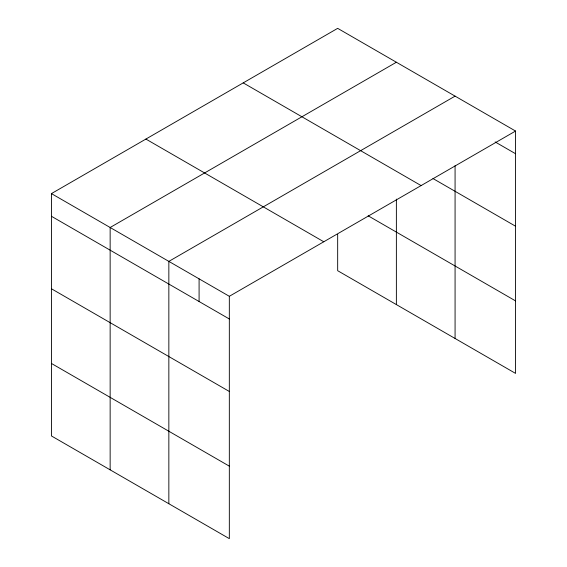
<?xml version="1.0" encoding="UTF-8"?>
<svg xmlns="http://www.w3.org/2000/svg" width="567" height="567" viewBox="0 0 567 567"><rect width="100%" height="100%" fill="white"/><g stroke="black" fill="none" stroke-linecap="round" stroke-linejoin="round"><path stroke-width="0.85" d="M515.559 131.048L229.33 296.3L229.33 538.65L51.441 435.952L51.441 193.602L337.67 28.35L515.559 131.048L515.559 373.398L337.67 270.7L337.67 234.454M396.376 62.242L110.147 227.495L110.147 469.837M455.074 96.135L168.846 261.387L168.846 503.73M495.147 141.941L515.559 153.728M432.968 178.534L515.559 226.219M243.215 82.881L421.104 185.586M368.167 215.814L515.559 300.907M145.896 139.071L323.785 241.769M51.441 193.602L229.33 296.3M51.441 216.282L229.33 318.98M51.441 288.773L229.33 391.471M51.441 363.461L229.33 466.159M455.074 165.663L455.074 338.478M396.376 199.095L396.376 304.585M199.088 278.844L199.088 301.524"/></g></svg>
